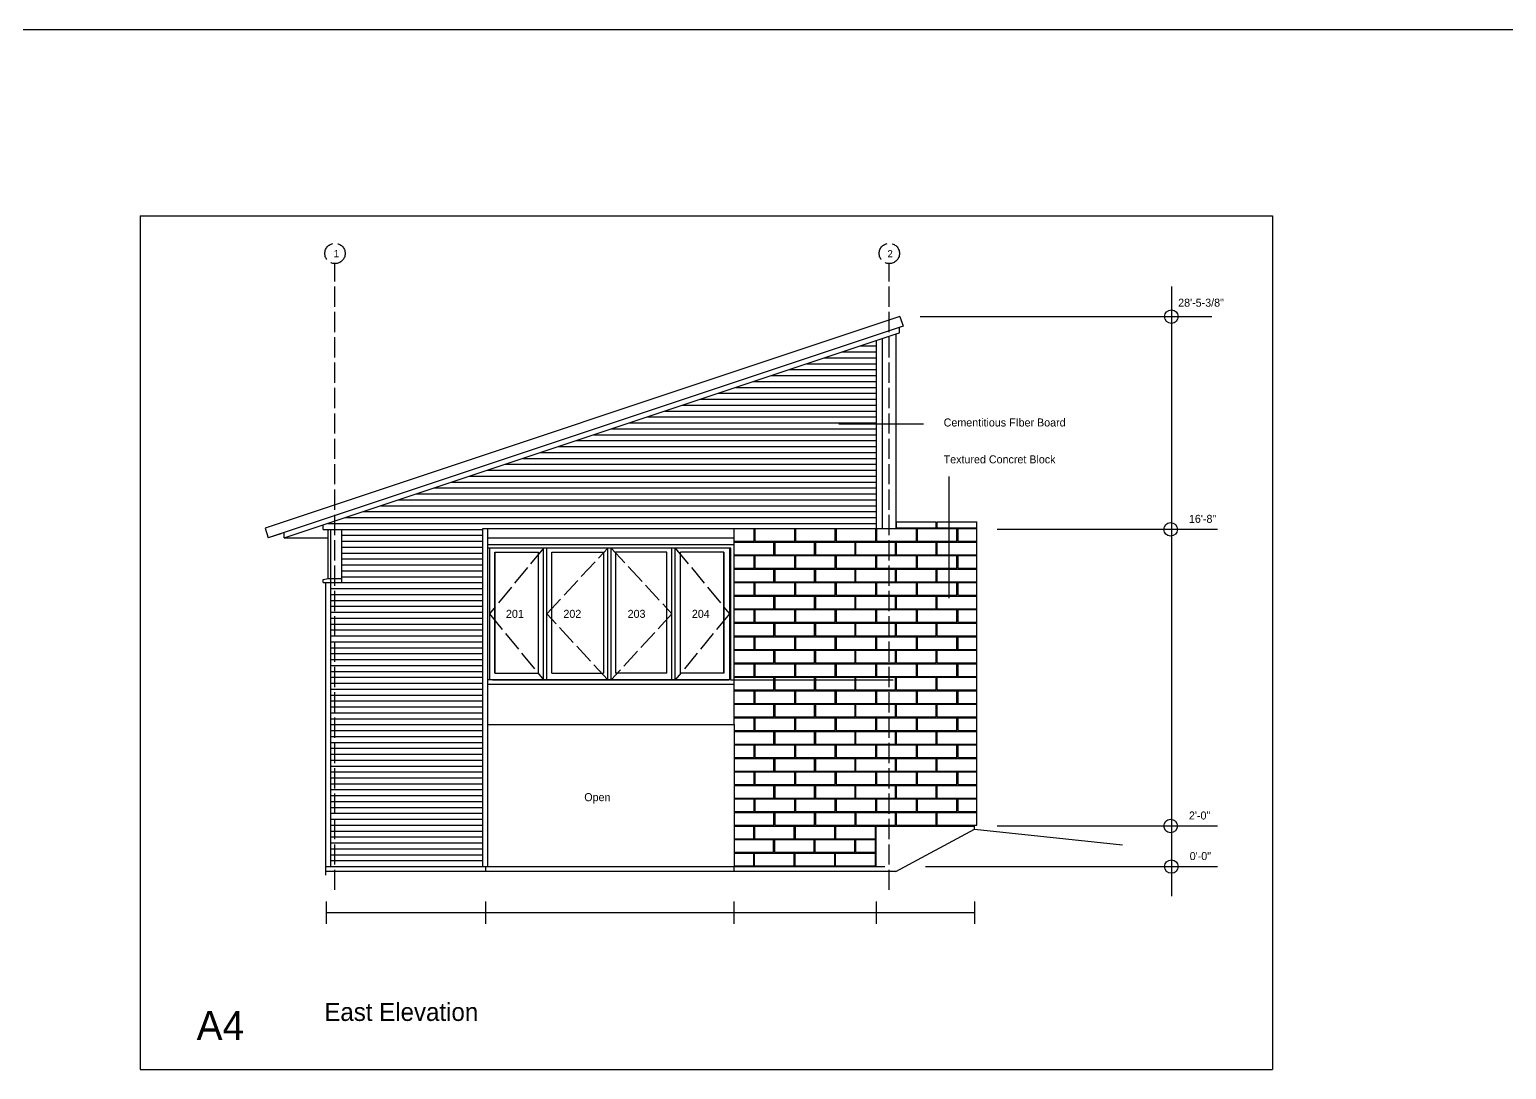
# Model space of a CAD drawing. Header units: inches. Extents: x -285 to 6358, y -2516 to 3346.
# Drawn here: x 2073 to 2947, y -1284 to -668 of the extents above; entities that cross this region are included whole.
import ezdxf

# ---------------------------------------------------------------- set-up
doc = ezdxf.new("R2010")
doc.units = ezdxf.units.IN
doc.header["$MEASUREMENT"] = 0
doc.linetypes.add('ACAD_ISO02W100', pattern=[15, 12, -3])
for name, color, linetype in [('blocks', 251, 'Continuous'), ('const', 7, 'Continuous'), ('e1', 7, 'Continuous'), ('e2', 251, 'Continuous'), ('glassSwing', 172, 'ACAD_ISO02W100'), ('grid', 252, 'ACAD_ISO02W100'), ('walls', 7, 'Continuous')]:
    doc.layers.add(name, color=color, linetype=linetype)

msp = doc.modelspace()

# ---------------------------------------------------------------- linework, layer by layer
for p, q in [((2138.78, -778.51), (2808.91, -778.51)), ((2138.78, -778.51), (2138.78, -1283.52)), ((2808.91, -778.51), (2808.91, -1283.52)), ((2138.78, -1283.52), (2808.91, -1283.52))]:
    msp.add_line(p, q)
at = {"layer": 'blocks'}
for p, q in [((2586.34, -962.98), (2586.34, -959.48)), ((2609.84, -962.98), (2609.84, -959.48)), ((2610.34, -962.98), (2610.34, -959.48)), ((2502.09, -970.98), (2502.09, -963.48)), ((2502.59, -963.48), (2502.59, -970.98)), ((2526.09, -970.98), (2526.09, -963.48)), ((2526.59, -963.48), (2526.59, -970.98)), ((2550.09, -970.98), (2550.09, -963.48)), ((2550.59, -963.48), (2550.59, -970.98)), ((2574.09, -970.98), (2574.09, -963.48)), ((2574.59, -963.48), (2574.59, -970.98)), ((2586.09, -963.48), (2598.09, -963.48)), ((2586.34, -962.98), (2609.84, -962.98)), ((2598.09, -970.98), (2598.09, -963.48)), ((2598.59, -963.48), (2598.59, -970.98)), ((2598.59, -963.48), (2622.09, -963.48)), ((2610.34, -962.98), (2633.84, -962.98)), ((2622.09, -970.98), (2622.09, -963.48)), ((2622.59, -963.48), (2622.59, -970.98)), ((2622.59, -963.48), (2633.84, -963.48)), ((2490.34, -970.98), (2502.09, -970.98)), ((2490.34, -971.48), (2513.84, -971.48)), ((2502.59, -970.98), (2526.09, -970.98)), ((2513.84, -978.98), (2513.84, -971.48)), ((2514.34, -971.48), (2514.34, -978.98)), ((2514.34, -971.48), (2537.84, -971.48)), ((2526.59, -970.98), (2550.09, -970.98)), ((2537.84, -978.98), (2537.84, -971.48)), ((2538.34, -971.48), (2561.84, -971.48)), ((2538.34, -971.48), (2538.34, -978.98)), ((2550.59, -970.98), (2574.09, -970.98)), ((2561.84, -978.98), (2561.84, -971.48)), ((2562.34, -978.98), (2562.34, -971.48)), ((2562.34, -971.48), (2585.84, -971.48)), ((2574.59, -970.98), (2598.09, -970.98)), ((2585.84, -978.98), (2585.84, -971.48)), ((2586.34, -978.98), (2586.34, -971.48)), ((2586.34, -971.48), (2609.84, -971.48)), ((2598.59, -970.98), (2622.09, -970.98)), ((2609.84, -978.98), (2609.84, -971.48)), ((2610.34, -971.48), (2633.84, -971.48)), ((2610.34, -978.98), (2610.34, -971.48)), ((2622.59, -970.98), (2633.84, -970.98)), ((2490.34, -978.98), (2513.84, -978.98)), ((2490.34, -979.48), (2502.09, -979.48)), ((2490.34, -986.98), (2502.09, -986.98)), ((2490.34, -987.48), (2513.84, -987.48)), ((2502.09, -986.98), (2502.09, -979.48)), ((2502.59, -979.48), (2526.09, -979.48)), ((2502.59, -979.48), (2502.59, -986.98)), ((2502.59, -986.98), (2526.09, -986.98)), ((2513.84, -994.98), (2513.84, -987.48)), ((2514.34, -978.98), (2537.84, -978.98)), ((2514.34, -987.48), (2514.34, -994.98)), ((2514.34, -987.48), (2537.84, -987.48)), ((2526.09, -986.98), (2526.09, -979.48)), ((2526.59, -979.48), (2526.59, -986.98)), ((2526.59, -979.48), (2550.09, -979.48)), ((2526.59, -986.98), (2550.09, -986.98)), ((2537.84, -994.98), (2537.84, -987.48)), ((2538.34, -978.98), (2561.84, -978.98)), ((2538.34, -987.48), (2561.84, -987.48)), ((2538.34, -987.48), (2538.34, -994.98)), ((2550.09, -986.98), (2550.09, -979.48)), ((2550.59, -979.48), (2574.09, -979.48)), ((2550.59, -979.48), (2550.59, -986.98)), ((2550.59, -986.98), (2574.09, -986.98)), ((2561.84, -994.98), (2561.84, -987.48)), ((2562.34, -978.98), (2585.84, -978.98)), ((2562.34, -994.98), (2562.34, -987.48)), ((2562.34, -987.48), (2585.84, -987.48)), ((2574.09, -986.98), (2574.09, -979.48)), ((2574.59, -979.48), (2574.59, -986.98)), ((2574.59, -979.48), (2598.09, -979.48)), ((2574.59, -986.98), (2598.09, -986.98)), ((2585.84, -994.98), (2585.84, -987.48)), ((2586.34, -978.98), (2609.84, -978.98)), ((2586.34, -994.98), (2586.34, -987.48)), ((2586.34, -987.48), (2609.84, -987.48)), ((2598.09, -986.98), (2598.09, -979.48)), ((2598.59, -979.48), (2622.09, -979.48)), ((2598.59, -979.48), (2598.59, -986.98)), ((2598.59, -986.98), (2622.09, -986.98)), ((2609.84, -994.98), (2609.84, -987.48)), ((2610.34, -978.98), (2633.84, -978.98)), ((2610.34, -987.48), (2633.84, -987.48)), ((2610.34, -994.98), (2610.34, -987.48)), ((2622.09, -986.98), (2622.09, -979.48)), ((2622.59, -979.48), (2622.59, -986.98)), ((2622.59, -979.48), (2633.84, -979.48)), ((2622.59, -986.98), (2633.84, -986.98)), ((2490.34, -994.98), (2513.84, -994.98)), ((2490.34, -995.48), (2502.09, -995.48)), ((2502.09, -1002.98), (2502.09, -995.48)), ((2502.59, -995.48), (2526.09, -995.48)), ((2502.59, -995.48), (2502.59, -1002.98)), ((2514.34, -994.98), (2537.84, -994.98)), ((2526.09, -1002.98), (2526.09, -995.48)), ((2526.59, -995.48), (2526.59, -1002.98)), ((2526.59, -995.48), (2550.09, -995.48)), ((2538.34, -994.98), (2561.84, -994.98)), ((2550.09, -1002.98), (2550.09, -995.48)), ((2550.59, -995.48), (2574.09, -995.48)), ((2550.59, -995.48), (2550.59, -1002.98)), ((2562.34, -994.98), (2585.84, -994.98)), ((2574.09, -1002.98), (2574.09, -995.48)), ((2574.59, -995.48), (2574.59, -1002.98)), ((2574.59, -995.48), (2598.09, -995.48)), ((2586.34, -994.98), (2609.84, -994.98)), ((2598.09, -1002.98), (2598.09, -995.48)), ((2598.59, -995.48), (2622.09, -995.48)), ((2598.59, -995.48), (2598.59, -1002.98)), ((2610.34, -994.98), (2633.84, -994.98)), ((2622.09, -1002.98), (2622.09, -995.48)), ((2622.59, -995.48), (2622.59, -1002.98)), ((2622.59, -995.48), (2633.84, -995.48)), ((2490.34, -1002.98), (2502.09, -1002.98)), ((2490.34, -1003.48), (2513.84, -1003.48)), ((2502.59, -1002.98), (2526.09, -1002.98)), ((2513.84, -1010.98), (2513.84, -1003.48)), ((2514.34, -1003.48), (2537.84, -1003.48)), ((2514.34, -1003.48), (2514.34, -1010.98)), ((2526.59, -1002.98), (2550.09, -1002.98)), ((2537.84, -1010.98), (2537.84, -1003.48)), ((2538.34, -1003.48), (2561.84, -1003.48)), ((2538.34, -1003.48), (2538.34, -1010.98)), ((2550.59, -1002.98), (2574.09, -1002.98)), ((2561.84, -1010.98), (2561.84, -1003.48)), ((2562.34, -1003.48), (2585.84, -1003.48)), ((2562.34, -1010.98), (2562.34, -1003.48)), ((2574.59, -1002.98), (2598.09, -1002.98)), ((2585.84, -1010.98), (2585.84, -1003.48)), ((2586.34, -1010.98), (2586.34, -1003.48)), ((2586.34, -1003.48), (2609.84, -1003.48)), ((2598.59, -1002.98), (2622.09, -1002.98)), ((2609.84, -1010.98), (2609.84, -1003.48)), ((2610.34, -1003.48), (2633.84, -1003.48)), ((2610.34, -1010.98), (2610.34, -1003.48)), ((2622.59, -1002.98), (2633.84, -1002.98)), ((2490.34, -1010.98), (2513.84, -1010.98)), ((2490.34, -1011.48), (2502.09, -1011.48)), ((2502.09, -1018.98), (2502.09, -1011.48)), ((2502.59, -1011.48), (2526.09, -1011.48)), ((2502.59, -1011.48), (2502.59, -1018.98)), ((2514.34, -1010.98), (2537.84, -1010.98)), ((2526.09, -1018.98), (2526.09, -1011.48)), ((2526.59, -1011.48), (2526.59, -1018.98)), ((2526.59, -1011.48), (2550.09, -1011.48)), ((2538.34, -1010.98), (2561.84, -1010.98)), ((2550.09, -1018.98), (2550.09, -1011.48)), ((2550.59, -1011.48), (2574.09, -1011.48)), ((2550.59, -1011.48), (2550.59, -1018.98)), ((2562.34, -1010.98), (2585.84, -1010.98)), ((2574.09, -1018.98), (2574.09, -1011.48)), ((2574.59, -1011.48), (2574.59, -1018.98)), ((2574.59, -1011.48), (2598.09, -1011.48)), ((2586.34, -1010.98), (2609.84, -1010.98)), ((2598.09, -1018.98), (2598.09, -1011.48)), ((2598.59, -1011.48), (2622.09, -1011.48)), ((2598.59, -1011.48), (2598.59, -1018.98)), ((2610.34, -1010.98), (2633.84, -1010.98)), ((2622.09, -1018.98), (2622.09, -1011.48)), ((2622.59, -1011.48), (2622.59, -1018.98)), ((2622.59, -1011.48), (2633.84, -1011.48)), ((2490.34, -1018.98), (2502.09, -1018.98)), ((2490.34, -1019.48), (2513.84, -1019.48)), ((2502.59, -1018.98), (2526.09, -1018.98)), ((2513.84, -1026.98), (2513.84, -1019.48)), ((2514.34, -1019.48), (2514.34, -1026.98)), ((2514.34, -1019.48), (2537.84, -1019.48)), ((2526.59, -1018.98), (2550.09, -1018.98)), ((2537.84, -1026.98), (2537.84, -1019.48)), ((2538.34, -1019.48), (2561.84, -1019.48)), ((2538.34, -1019.48), (2538.34, -1026.98)), ((2550.59, -1018.98), (2574.09, -1018.98)), ((2561.84, -1026.98), (2561.84, -1019.48)), ((2562.34, -1026.98), (2562.34, -1019.48)), ((2562.34, -1019.48), (2585.84, -1019.48)), ((2574.59, -1018.98), (2598.09, -1018.98)), ((2585.84, -1026.98), (2585.84, -1019.48)), ((2586.34, -1026.98), (2586.34, -1019.48)), ((2586.34, -1019.48), (2609.84, -1019.48)), ((2598.59, -1018.98), (2622.09, -1018.98)), ((2609.84, -1026.98), (2609.84, -1019.48)), ((2610.34, -1019.48), (2633.84, -1019.48)), ((2610.34, -1026.98), (2610.34, -1019.48)), ((2622.59, -1018.98), (2633.84, -1018.98)), ((2490.34, -1026.98), (2513.84, -1026.98)), ((2490.34, -1027.48), (2502.09, -1027.48)), ((2502.09, -1034.98), (2502.09, -1027.48)), ((2502.59, -1027.48), (2526.09, -1027.48)), ((2502.59, -1027.48), (2502.59, -1034.98)), ((2514.34, -1026.98), (2537.84, -1026.98)), ((2526.09, -1034.98), (2526.09, -1027.48)), ((2526.59, -1027.48), (2526.59, -1034.98)), ((2526.59, -1027.48), (2550.09, -1027.48)), ((2538.34, -1026.98), (2561.84, -1026.98)), ((2550.09, -1034.98), (2550.09, -1027.48)), ((2550.59, -1027.48), (2574.09, -1027.48)), ((2550.59, -1027.48), (2550.59, -1034.98)), ((2562.34, -1026.98), (2585.84, -1026.98)), ((2574.09, -1034.98), (2574.09, -1027.48)), ((2574.59, -1027.48), (2574.59, -1034.98)), ((2574.59, -1027.48), (2598.09, -1027.48)), ((2586.34, -1026.98), (2609.84, -1026.98)), ((2598.09, -1034.98), (2598.09, -1027.48)), ((2598.59, -1027.48), (2622.09, -1027.48)), ((2598.59, -1027.48), (2598.59, -1034.98)), ((2610.34, -1026.98), (2633.84, -1026.98)), ((2622.09, -1034.98), (2622.09, -1027.48)), ((2622.59, -1027.48), (2622.59, -1034.98)), ((2622.59, -1027.48), (2633.84, -1027.48)), ((2490.34, -1034.98), (2502.09, -1034.98)), ((2490.34, -1035.48), (2513.84, -1035.48)), ((2502.59, -1034.98), (2526.09, -1034.98)), ((2513.84, -1042.98), (2513.84, -1035.48)), ((2514.34, -1035.48), (2514.34, -1042.98)), ((2514.34, -1035.48), (2537.84, -1035.48)), ((2526.59, -1034.98), (2550.09, -1034.98)), ((2537.84, -1042.98), (2537.84, -1035.48)), ((2538.34, -1035.48), (2538.34, -1042.98)), ((2538.34, -1035.48), (2561.84, -1035.48)), ((2550.59, -1034.98), (2574.09, -1034.98)), ((2561.84, -1042.98), (2561.84, -1035.48)), ((2562.34, -1042.98), (2562.34, -1035.48)), ((2562.34, -1035.48), (2585.84, -1035.48)), ((2574.59, -1034.98), (2598.09, -1034.98)), ((2585.84, -1042.98), (2585.84, -1035.48)), ((2586.34, -1042.98), (2586.34, -1035.48)), ((2586.34, -1035.48), (2609.84, -1035.48)), ((2598.59, -1034.98), (2622.09, -1034.98)), ((2609.84, -1042.98), (2609.84, -1035.48)), ((2610.34, -1042.98), (2610.34, -1035.48)), ((2610.34, -1035.48), (2633.84, -1035.48)), ((2622.59, -1034.98), (2633.84, -1034.98)), ((2490.34, -1042.98), (2513.84, -1042.98)), ((2490.34, -1043.48), (2502.09, -1043.48)), ((2502.09, -1050.98), (2502.09, -1043.48)), ((2502.59, -1043.48), (2526.09, -1043.48)), ((2502.59, -1043.48), (2502.59, -1050.98)), ((2514.34, -1042.98), (2537.84, -1042.98)), ((2526.09, -1050.98), (2526.09, -1043.48)), ((2526.59, -1043.48), (2526.59, -1050.98)), ((2526.59, -1043.48), (2550.09, -1043.48)), ((2538.34, -1042.98), (2561.84, -1042.98)), ((2550.09, -1050.98), (2550.09, -1043.48)), ((2550.59, -1043.48), (2574.09, -1043.48)), ((2550.59, -1043.48), (2550.59, -1050.98)), ((2562.34, -1042.98), (2585.84, -1042.98)), ((2574.09, -1050.98), (2574.09, -1043.48)), ((2574.59, -1043.48), (2574.59, -1050.98)), ((2574.59, -1043.48), (2598.09, -1043.48)), ((2586.34, -1042.98), (2609.84, -1042.98)), ((2598.09, -1050.98), (2598.09, -1043.48)), ((2598.59, -1043.48), (2622.09, -1043.48)), ((2598.59, -1043.48), (2598.59, -1050.98)), ((2610.34, -1042.98), (2633.84, -1042.98)), ((2622.09, -1050.98), (2622.09, -1043.48)), ((2622.59, -1043.48), (2622.59, -1050.98)), ((2622.59, -1043.48), (2633.84, -1043.48)), ((2490.34, -1050.98), (2502.09, -1050.98)), ((2490.34, -1051.48), (2513.84, -1051.48)), ((2502.59, -1050.98), (2526.09, -1050.98)), ((2513.84, -1058.98), (2513.84, -1051.48)), ((2514.34, -1051.48), (2514.34, -1058.98)), ((2514.34, -1051.48), (2537.84, -1051.48)), ((2526.59, -1050.98), (2550.09, -1050.98)), ((2537.84, -1058.98), (2537.84, -1051.48)), ((2538.34, -1051.48), (2561.84, -1051.48)), ((2538.34, -1051.48), (2538.34, -1058.98)), ((2550.59, -1050.98), (2574.09, -1050.98)), ((2561.84, -1058.98), (2561.84, -1051.48)), ((2562.34, -1058.98), (2562.34, -1051.48)), ((2562.34, -1051.48), (2585.84, -1051.48)), ((2574.59, -1050.98), (2598.09, -1050.98)), ((2585.84, -1058.98), (2585.84, -1051.48)), ((2586.34, -1058.98), (2586.34, -1051.48)), ((2586.34, -1051.48), (2609.84, -1051.48)), ((2598.59, -1050.98), (2622.09, -1050.98)), ((2609.84, -1058.98), (2609.84, -1051.48)), ((2610.34, -1051.48), (2633.84, -1051.48)), ((2610.34, -1058.98), (2610.34, -1051.48)), ((2622.59, -1050.98), (2633.84, -1050.98)), ((2490.34, -1058.98), (2513.84, -1058.98)), ((2490.34, -1059.48), (2502.09, -1059.48)), ((2502.09, -1066.98), (2502.09, -1059.48)), ((2502.59, -1059.48), (2526.09, -1059.48)), ((2502.59, -1059.48), (2502.59, -1066.98)), ((2514.34, -1058.98), (2537.84, -1058.98)), ((2526.09, -1066.98), (2526.09, -1059.48)), ((2526.59, -1059.48), (2526.59, -1066.98)), ((2526.59, -1059.48), (2550.09, -1059.48)), ((2538.34, -1058.98), (2561.84, -1058.98)), ((2550.09, -1066.98), (2550.09, -1059.48)), ((2550.59, -1059.48), (2574.09, -1059.48)), ((2550.59, -1059.48), (2550.59, -1066.98)), ((2562.34, -1058.98), (2585.84, -1058.98)), ((2574.09, -1066.98), (2574.09, -1059.48)), ((2574.59, -1059.48), (2574.59, -1066.98)), ((2574.59, -1059.48), (2598.09, -1059.48)), ((2586.34, -1058.98), (2609.84, -1058.98)), ((2598.09, -1066.98), (2598.09, -1059.48)), ((2598.59, -1059.48), (2622.09, -1059.48)), ((2598.59, -1059.48), (2598.59, -1066.98)), ((2610.34, -1058.98), (2633.84, -1058.98)), ((2622.09, -1066.98), (2622.09, -1059.48)), ((2622.59, -1059.48), (2622.59, -1066.98)), ((2622.59, -1059.48), (2633.84, -1059.48)), ((2490.34, -1066.98), (2502.09, -1066.98)), ((2490.34, -1067.48), (2513.84, -1067.48)), ((2502.59, -1066.98), (2526.09, -1066.98)), ((2513.84, -1074.98), (2513.84, -1067.48)), ((2514.34, -1067.48), (2537.84, -1067.48)), ((2514.34, -1067.48), (2514.34, -1074.98)), ((2526.59, -1066.98), (2550.09, -1066.98)), ((2537.84, -1074.98), (2537.84, -1067.48)), ((2538.34, -1067.48), (2561.84, -1067.48)), ((2538.34, -1067.48), (2538.34, -1074.98)), ((2550.59, -1066.98), (2574.09, -1066.98)), ((2561.84, -1074.98), (2561.84, -1067.48)), ((2562.34, -1067.48), (2585.84, -1067.48)), ((2562.34, -1074.98), (2562.34, -1067.48)), ((2574.59, -1066.98), (2598.09, -1066.98)), ((2585.84, -1074.98), (2585.84, -1067.48)), ((2586.34, -1074.98), (2586.34, -1067.48)), ((2586.34, -1067.48), (2609.84, -1067.48)), ((2598.59, -1066.98), (2622.09, -1066.98)), ((2609.84, -1074.98), (2609.84, -1067.48)), ((2610.34, -1067.48), (2633.84, -1067.48)), ((2610.34, -1074.98), (2610.34, -1067.48)), ((2622.59, -1066.98), (2633.84, -1066.98)), ((2490.34, -1074.98), (2513.84, -1074.98)), ((2490.34, -1075.48), (2502.09, -1075.48)), ((2490.34, -1082.98), (2502.09, -1082.98)), ((2490.34, -1083.48), (2513.84, -1083.48)), ((2502.09, -1082.98), (2502.09, -1075.48)), ((2502.59, -1075.48), (2526.09, -1075.48)), ((2502.59, -1075.48), (2502.59, -1082.98)), ((2502.59, -1082.98), (2526.09, -1082.98)), ((2513.84, -1090.98), (2513.84, -1083.48)), ((2514.34, -1074.98), (2537.84, -1074.98)), ((2514.34, -1083.48), (2514.34, -1090.98)), ((2514.34, -1083.48), (2537.84, -1083.48)), ((2526.09, -1082.98), (2526.09, -1075.48)), ((2526.59, -1075.48), (2526.59, -1082.98)), ((2526.59, -1075.48), (2550.09, -1075.48)), ((2526.59, -1082.98), (2550.09, -1082.98)), ((2537.84, -1090.98), (2537.84, -1083.48)), ((2538.34, -1074.98), (2561.84, -1074.98)), ((2538.34, -1083.48), (2561.84, -1083.48)), ((2538.34, -1083.48), (2538.34, -1090.98)), ((2550.09, -1082.98), (2550.09, -1075.48)), ((2550.59, -1075.48), (2574.09, -1075.48)), ((2550.59, -1075.48), (2550.59, -1082.98)), ((2550.59, -1082.98), (2574.09, -1082.98)), ((2561.84, -1090.98), (2561.84, -1083.48)), ((2562.34, -1074.98), (2585.84, -1074.98)), ((2562.34, -1090.98), (2562.34, -1083.48)), ((2562.34, -1083.48), (2585.84, -1083.48)), ((2574.09, -1082.98), (2574.09, -1075.48)), ((2574.59, -1075.48), (2574.59, -1082.98)), ((2574.59, -1075.48), (2598.09, -1075.48)), ((2574.59, -1082.98), (2598.09, -1082.98)), ((2585.84, -1090.98), (2585.84, -1083.48)), ((2586.34, -1074.98), (2609.84, -1074.98)), ((2586.34, -1090.98), (2586.34, -1083.48)), ((2586.34, -1083.48), (2609.84, -1083.48)), ((2598.09, -1082.98), (2598.09, -1075.48)), ((2598.59, -1075.48), (2622.09, -1075.48)), ((2598.59, -1075.48), (2598.59, -1082.98)), ((2598.59, -1082.98), (2622.09, -1082.98)), ((2609.84, -1090.98), (2609.84, -1083.48)), ((2610.34, -1074.98), (2633.84, -1074.98)), ((2610.34, -1083.48), (2633.84, -1083.48)), ((2610.34, -1090.98), (2610.34, -1083.48)), ((2622.09, -1082.98), (2622.09, -1075.48)), ((2622.59, -1075.48), (2622.59, -1082.98)), ((2622.59, -1075.48), (2633.84, -1075.48)), ((2622.59, -1082.98), (2633.84, -1082.98)), ((2490.34, -1090.98), (2513.84, -1090.98)), ((2490.34, -1091.48), (2502.09, -1091.48)), ((2502.09, -1098.98), (2502.09, -1091.48)), ((2502.59, -1091.48), (2526.09, -1091.48)), ((2502.59, -1091.48), (2502.59, -1098.98)), ((2514.34, -1090.98), (2537.84, -1090.98)), ((2526.09, -1098.98), (2526.09, -1091.48)), ((2526.59, -1091.48), (2526.59, -1098.98)), ((2526.59, -1091.48), (2550.09, -1091.48)), ((2538.34, -1090.98), (2561.84, -1090.98)), ((2550.09, -1098.98), (2550.09, -1091.48)), ((2550.59, -1091.48), (2574.09, -1091.48)), ((2550.59, -1091.48), (2550.59, -1098.98)), ((2562.34, -1090.98), (2585.84, -1090.98)), ((2574.09, -1098.98), (2574.09, -1091.48)), ((2574.59, -1091.48), (2574.59, -1098.98)), ((2574.59, -1091.48), (2598.09, -1091.48)), ((2586.34, -1090.98), (2609.84, -1090.98)), ((2598.09, -1098.98), (2598.09, -1091.48)), ((2598.59, -1091.48), (2622.09, -1091.48)), ((2598.59, -1091.48), (2598.59, -1098.98)), ((2610.34, -1090.98), (2633.84, -1090.98)), ((2622.09, -1098.98), (2622.09, -1091.48)), ((2622.59, -1091.48), (2622.59, -1098.98)), ((2622.59, -1091.48), (2633.84, -1091.48)), ((2490.34, -1098.98), (2502.09, -1098.98)), ((2490.34, -1099.48), (2513.84, -1099.48)), ((2502.59, -1098.98), (2526.09, -1098.98)), ((2513.84, -1106.98), (2513.84, -1099.48)), ((2514.34, -1099.48), (2514.34, -1106.98)), ((2514.34, -1099.48), (2537.84, -1099.48)), ((2526.59, -1098.98), (2550.09, -1098.98)), ((2537.84, -1106.98), (2537.84, -1099.48)), ((2538.34, -1099.48), (2561.84, -1099.48)), ((2538.34, -1099.48), (2538.34, -1106.98)), ((2550.59, -1098.98), (2574.09, -1098.98)), ((2561.84, -1106.98), (2561.84, -1099.48)), ((2562.34, -1106.98), (2562.34, -1099.48)), ((2562.34, -1099.48), (2585.84, -1099.48)), ((2574.59, -1098.98), (2598.09, -1098.98)), ((2585.84, -1106.98), (2585.84, -1099.48)), ((2586.34, -1106.98), (2586.34, -1099.48)), ((2586.34, -1099.48), (2609.84, -1099.48)), ((2598.59, -1098.98), (2622.09, -1098.98)), ((2609.84, -1106.98), (2609.84, -1099.48)), ((2610.34, -1099.48), (2633.84, -1099.48)), ((2610.34, -1106.98), (2610.34, -1099.48)), ((2622.59, -1098.98), (2633.84, -1098.98)), ((2490.34, -1106.98), (2513.84, -1106.98)), ((2490.34, -1107.48), (2502.09, -1107.48)), ((2502.09, -1114.98), (2502.09, -1107.48)), ((2502.59, -1107.48), (2526.09, -1107.48)), ((2502.59, -1107.48), (2502.59, -1114.98)), ((2514.34, -1106.98), (2537.84, -1106.98)), ((2526.09, -1114.98), (2526.09, -1107.48)), ((2526.59, -1107.48), (2526.59, -1114.98)), ((2526.59, -1107.48), (2550.09, -1107.48)), ((2538.34, -1106.98), (2561.84, -1106.98)), ((2550.09, -1114.98), (2550.09, -1107.48)), ((2550.59, -1107.48), (2574.09, -1107.48)), ((2550.59, -1107.48), (2550.59, -1114.98)), ((2562.34, -1106.98), (2585.84, -1106.98)), ((2574.09, -1114.98), (2574.09, -1107.48)), ((2574.59, -1107.48), (2574.59, -1114.98)), ((2574.59, -1107.48), (2598.09, -1107.48)), ((2586.34, -1106.98), (2609.84, -1106.98)), ((2598.09, -1114.98), (2598.09, -1107.48)), ((2598.59, -1107.48), (2622.09, -1107.48)), ((2598.59, -1107.48), (2598.59, -1114.98)), ((2610.34, -1106.98), (2633.84, -1106.98)), ((2622.09, -1114.98), (2622.09, -1107.48)), ((2622.59, -1107.48), (2622.59, -1114.98)), ((2622.59, -1107.48), (2633.84, -1107.48)), ((2490.34, -1114.98), (2502.09, -1114.98)), ((2490.34, -1115.48), (2513.84, -1115.48)), ((2502.59, -1114.98), (2526.09, -1114.98)), ((2513.84, -1122.98), (2513.84, -1115.48)), ((2514.34, -1115.48), (2514.34, -1122.98)), ((2514.34, -1115.48), (2537.84, -1115.48)), ((2526.59, -1114.98), (2550.09, -1114.98)), ((2537.84, -1122.98), (2537.84, -1115.48)), ((2538.34, -1115.48), (2561.84, -1115.48)), ((2538.34, -1115.48), (2538.34, -1122.98)), ((2550.59, -1114.98), (2574.09, -1114.98)), ((2561.84, -1122.98), (2561.84, -1115.48)), ((2562.34, -1122.98), (2562.34, -1115.48)), ((2562.34, -1115.48), (2585.84, -1115.48)), ((2574.59, -1114.98), (2598.09, -1114.98)), ((2585.84, -1122.98), (2585.84, -1115.48)), ((2586.34, -1122.98), (2586.34, -1115.48)), ((2586.34, -1115.48), (2609.84, -1115.48)), ((2598.59, -1114.98), (2622.09, -1114.98)), ((2609.84, -1122.98), (2609.84, -1115.48)), ((2610.34, -1122.98), (2610.34, -1115.48)), ((2610.34, -1115.48), (2633.84, -1115.48)), ((2622.59, -1114.98), (2633.84, -1114.98)), ((2490.34, -1122.98), (2513.84, -1122.98)), ((2490.34, -1123.48), (2502.09, -1123.48)), ((2502.09, -1130.98), (2502.09, -1123.48)), ((2502.59, -1123.48), (2526.09, -1123.48)), ((2502.59, -1123.48), (2502.59, -1130.98)), ((2514.34, -1122.98), (2537.84, -1122.98)), ((2526.09, -1130.98), (2526.09, -1123.48)), ((2526.59, -1123.48), (2526.59, -1130.98)), ((2526.59, -1123.48), (2550.09, -1123.48)), ((2538.34, -1122.98), (2561.84, -1122.98)), ((2550.09, -1130.98), (2550.09, -1123.48)), ((2550.59, -1123.48), (2574.09, -1123.48)), ((2550.59, -1123.48), (2550.59, -1130.98)), ((2562.34, -1122.98), (2585.84, -1122.98)), ((2574.09, -1130.98), (2574.09, -1123.48)), ((2574.59, -1123.48), (2574.59, -1130.98)), ((2574.59, -1123.48), (2598.09, -1123.48)), ((2586.34, -1122.98), (2609.84, -1122.98)), ((2598.09, -1130.98), (2598.09, -1123.48)), ((2598.59, -1123.48), (2622.09, -1123.48)), ((2598.59, -1123.48), (2598.59, -1130.98)), ((2610.34, -1122.98), (2633.84, -1122.98)), ((2622.09, -1130.98), (2622.09, -1123.48)), ((2622.59, -1123.48), (2622.59, -1130.98)), ((2622.59, -1123.48), (2633.84, -1123.48)), ((2490.34, -1130.98), (2502.09, -1130.98)), ((2490.34, -1131.48), (2513.84, -1131.48)), ((2502.59, -1130.98), (2526.09, -1130.98)), ((2513.84, -1138.98), (2513.84, -1131.48)), ((2514.34, -1131.48), (2537.84, -1131.48)), ((2514.34, -1131.48), (2514.34, -1138.98)), ((2526.59, -1130.98), (2550.09, -1130.98)), ((2537.84, -1138.98), (2537.84, -1131.48)), ((2538.34, -1131.48), (2561.84, -1131.48)), ((2538.34, -1131.48), (2538.34, -1138.98)), ((2550.59, -1130.98), (2574.09, -1130.98)), ((2561.84, -1138.98), (2561.84, -1131.48)), ((2562.34, -1131.48), (2585.84, -1131.48)), ((2562.34, -1131.48), (2562.34, -1138.98)), ((2574.59, -1130.98), (2598.09, -1130.98)), ((2585.84, -1138.98), (2585.84, -1131.48)), ((2586.34, -1138.98), (2586.34, -1131.48)), ((2586.34, -1131.48), (2609.84, -1131.48)), ((2598.59, -1130.98), (2622.09, -1130.98)), ((2609.84, -1138.98), (2609.84, -1131.48)), ((2610.34, -1131.48), (2633.84, -1131.48)), ((2610.34, -1138.98), (2610.34, -1131.48)), ((2622.59, -1130.98), (2633.84, -1130.98)), ((2490.34, -1138.98), (2513.84, -1138.98)), ((2490.34, -1139.48), (2501.84, -1139.48)), ((2501.84, -1146.98), (2501.84, -1139.48)), ((2502.34, -1139.48), (2525.84, -1139.48)), ((2502.34, -1139.48), (2502.34, -1146.98)), ((2514.34, -1138.98), (2537.84, -1138.98)), ((2525.84, -1146.98), (2525.84, -1139.48)), ((2526.34, -1139.48), (2526.34, -1146.98)), ((2526.34, -1139.48), (2549.84, -1139.48)), ((2538.34, -1138.98), (2561.84, -1138.98)), ((2549.84, -1146.98), (2549.84, -1139.48)), ((2550.34, -1139.48), (2573.84, -1139.48)), ((2550.34, -1139.48), (2550.34, -1146.98)), ((2562.34, -1138.98), (2585.84, -1138.98)), ((2573.84, -1146.98), (2573.84, -1139.48)), ((2586.34, -1138.98), (2609.84, -1138.98)), ((2610.34, -1138.98), (2633.84, -1138.98)), ((2490.34, -1146.98), (2501.84, -1146.98)), ((2490.34, -1147.48), (2513.59, -1147.48)), ((2502.34, -1146.98), (2525.84, -1146.98)), ((2513.59, -1154.98), (2513.59, -1147.48)), ((2514.09, -1147.48), (2514.09, -1154.98)), ((2514.09, -1147.48), (2537.59, -1147.48)), ((2526.34, -1146.98), (2549.84, -1146.98)), ((2537.59, -1154.98), (2537.59, -1147.48)), ((2538.09, -1147.48), (2561.59, -1147.48)), ((2538.09, -1147.48), (2538.09, -1154.98)), ((2550.34, -1146.98), (2573.84, -1146.98)), ((2561.59, -1154.98), (2561.59, -1147.48)), ((2562.09, -1147.48), (2562.09, -1154.98)), ((2562.09, -1147.48), (2573.84, -1147.48)), ((2573.84, -1154.98), (2573.84, -1147.48)), ((2490.34, -1154.98), (2513.59, -1154.98)), ((2490.34, -1155.48), (2501.84, -1155.48)), ((2501.84, -1162.98), (2501.84, -1155.48)), ((2502.34, -1155.48), (2525.84, -1155.48)), ((2502.34, -1162.98), (2502.34, -1155.48)), ((2514.09, -1154.98), (2537.59, -1154.98)), ((2525.84, -1162.98), (2525.84, -1155.48)), ((2526.34, -1162.98), (2526.34, -1155.48)), ((2526.34, -1155.48), (2549.84, -1155.48)), ((2538.09, -1154.98), (2561.59, -1154.98)), ((2549.84, -1162.98), (2549.84, -1155.48)), ((2550.34, -1155.48), (2573.84, -1155.48)), ((2550.34, -1162.98), (2550.34, -1155.48)), ((2562.09, -1154.98), (2573.84, -1154.98)), ((2573.84, -1162.98), (2573.84, -1155.48)), ((2490.34, -1162.98), (2501.84, -1162.98)), ((2502.34, -1162.98), (2525.84, -1162.98)), ((2526.34, -1162.98), (2549.84, -1162.98)), ((2550.34, -1162.98), (2573.84, -1162.98))]:
    msp.add_line(p, q, dxfattribs=at)
at = {"layer": 'e1'}
for p, q in [((1267.49, -668.26), (6357.66, -668.26)), ((2224.08, -969.04), (2250.09, -969.04)), ((2258.09, -995.48), (2258.09, -963.98)), ((2490.34, -1079.48), (2490.34, -963.48)), ((2248.59, -995.48), (2251.59, -995.48)), ((2250.09, -993.08), (2258.09, -993.08)), ((2344.71, -1055.48), (2490.34, -1055.48))]:
    msp.add_line(p, q, dxfattribs=at)
at = {"layer": 'e2'}
for p, q in [((2748.99, -820.34), (2748.99, -1180.91)), ((2600.38, -838.11), (2772.9, -838.11)), ((2224.08, -969.04), (2586.09, -848.37)), ((2564.76, -855.48), (2574.59, -855.48)), ((2574.59, -963.48), (2574.59, -852.2)), ((2578.09, -963.48), (2578.09, -851.03)), ((2543.76, -862.48), (2574.59, -862.48)), ((2554.26, -858.98), (2574.59, -858.98)), ((2512.26, -872.98), (2574.59, -872.98)), ((2522.76, -869.48), (2574.59, -869.48)), ((2533.26, -865.98), (2574.59, -865.98)), ((2491.26, -879.98), (2574.59, -879.98)), ((2501.76, -876.48), (2574.59, -876.48)), ((2459.76, -890.48), (2574.59, -890.48)), ((2470.26, -886.98), (2574.59, -886.98)), ((2480.76, -883.48), (2574.59, -883.48)), ((2438.76, -897.48), (2574.59, -897.48)), ((2449.26, -893.98), (2574.59, -893.98)), ((2407.26, -907.98), (2574.59, -907.98)), ((2417.76, -904.48), (2574.59, -904.48)), ((2428.26, -900.98), (2574.59, -900.98)), ((2386.26, -914.98), (2574.59, -914.98)), ((2396.76, -911.48), (2574.59, -911.48)), ((2354.76, -925.48), (2574.59, -925.48)), ((2365.26, -921.98), (2574.59, -921.98)), ((2375.76, -918.48), (2574.59, -918.48)), ((2333.76, -932.48), (2574.59, -932.48)), ((2344.26, -928.98), (2574.59, -928.98)), ((2302.26, -942.98), (2574.59, -942.98)), ((2312.76, -939.48), (2574.59, -939.48)), ((2323.26, -935.98), (2574.59, -935.98)), ((2281.26, -949.98), (2574.59, -949.98)), ((2291.76, -946.48), (2574.59, -946.48)), ((2249.76, -960.48), (2574.59, -960.48)), ((2260.26, -956.98), (2574.59, -956.98)), ((2270.76, -953.48), (2574.59, -953.48)), ((2247.09, -963.98), (2247.09, -961.37)), ((2247.09, -963.98), (2341.59, -963.98)), ((2251.59, -1163.48), (2251.59, -963.98)), ((2258.09, -967.48), (2341.59, -967.48)), ((2341.59, -1163.48), (2341.59, -963.48)), ((2341.59, -963.48), (2344.59, -963.48)), ((2344.59, -969.02), (2490.34, -969.02)), ((2645.83, -963.95), (2776.2, -963.95)), ((2258.09, -970.98), (2341.59, -970.98)), ((2258.09, -974.48), (2341.59, -974.48)), ((2258.09, -977.98), (2341.59, -977.98)), ((2344.59, -972.98), (2490.34, -972.98)), ((2488.34, -975.02), (2344.59, -975.02)), ((2345.47, -975.02), (2345.47, -1052.98)), ((2348.72, -977.52), (2348.72, -1048.98)), ((2348.72, -1048.98), (2348.72, -977.52)), ((2348.72, -977.52), (2374.47, -977.52)), ((2374.47, -1048.98), (2374.47, -977.52)), ((2377.47, -1052.98), (2377.47, -975.02)), ((2379.47, -1052.98), (2379.47, -975.02)), ((2382.47, -1048.98), (2382.47, -977.52)), ((2382.47, -977.52), (2412.97, -977.52)), ((2412.97, -977.52), (2412.97, -1048.98)), ((2415.47, -1052.98), (2415.47, -975.02)), ((2417.47, -1052.98), (2417.47, -975.02)), ((2450.47, -977.52), (2419.97, -977.52)), ((2419.97, -977.52), (2419.97, -1048.98)), ((2450.47, -1048.98), (2450.47, -977.52)), ((2453.47, -1052.98), (2453.47, -975.02)), ((2455.47, -1052.98), (2455.47, -975.02)), ((2458.47, -1048.98), (2458.47, -977.52)), ((2484.21, -977.52), (2458.47, -977.52)), ((2484.21, -1048.98), (2484.21, -977.52)), ((2484.21, -977.52), (2484.21, -1048.98)), ((2487.47, -975.02), (2487.47, -1052.98)), ((2488.34, -1052.98), (2488.34, -975.02)), ((2258.09, -981.48), (2341.59, -981.48)), ((2258.09, -984.98), (2341.59, -984.98)), ((2251.59, -995.48), (2341.59, -995.48)), ((2258.09, -988.48), (2341.59, -988.48)), ((2258.09, -991.98), (2341.59, -991.98)), ((2251.59, -998.98), (2341.59, -998.98)), ((2251.59, -1002.48), (2341.59, -1002.48)), ((2251.59, -1005.98), (2341.59, -1005.98)), ((2251.59, -1009.48), (2341.59, -1009.48)), ((2251.59, -1012.98), (2341.59, -1012.98)), ((2251.59, -1016.48), (2341.59, -1016.48)), ((2251.59, -1019.98), (2341.59, -1019.98)), ((2251.59, -1023.48), (2341.59, -1023.48)), ((2251.59, -1026.98), (2341.59, -1026.98)), ((2251.59, -1030.48), (2341.59, -1030.48)), ((2251.59, -1033.98), (2341.59, -1033.98)), ((2251.59, -1037.48), (2341.59, -1037.48)), ((2251.59, -1040.98), (2341.59, -1040.98)), ((2251.59, -1044.48), (2341.59, -1044.48)), ((2251.59, -1047.98), (2341.59, -1047.98)), ((2251.59, -1051.48), (2341.59, -1051.48)), ((2251.59, -1054.98), (2341.59, -1054.98)), ((2488.34, -1052.98), (2344.59, -1052.98)), ((2347.21, -1052.98), (2487.21, -1052.98)), ((2348.72, -1048.98), (2374.47, -1048.98)), ((2382.47, -1048.98), (2412.97, -1048.98)), ((2450.47, -1048.98), (2419.97, -1048.98)), ((2484.21, -1048.98), (2458.47, -1048.98)), ((2488.34, -1052.98), (2584.34, -1052.98)), ((2251.59, -1058.48), (2341.59, -1058.48)), ((2251.59, -1061.98), (2341.59, -1061.98)), ((2251.59, -1065.48), (2341.59, -1065.48)), ((2251.59, -1068.98), (2341.59, -1068.98)), ((2251.59, -1072.48), (2341.59, -1072.48)), ((2251.59, -1075.98), (2341.59, -1075.98)), ((2251.59, -1079.48), (2341.59, -1079.48)), ((2251.59, -1082.98), (2341.59, -1082.98)), ((2251.59, -1086.48), (2341.59, -1086.48)), ((2251.59, -1089.98), (2341.59, -1089.98)), ((2251.59, -1093.48), (2341.59, -1093.48)), ((2251.59, -1096.98), (2341.59, -1096.98)), ((2251.59, -1100.48), (2341.59, -1100.48)), ((2251.59, -1103.98), (2341.59, -1103.98)), ((2251.59, -1107.48), (2341.59, -1107.48)), ((2251.59, -1110.98), (2341.59, -1110.98)), ((2251.59, -1114.48), (2341.59, -1114.48)), ((2251.59, -1117.98), (2341.59, -1117.98)), ((2251.59, -1121.48), (2341.59, -1121.48)), ((2251.59, -1124.98), (2341.59, -1124.98)), ((2251.59, -1128.48), (2341.59, -1128.48)), ((2251.59, -1131.98), (2341.59, -1131.98)), ((2251.59, -1135.48), (2341.59, -1135.48)), ((2251.59, -1138.98), (2341.59, -1138.98)), ((2251.59, -1142.48), (2341.59, -1142.48)), ((2574.34, -1139.48), (2632.59, -1139.48)), ((2574.34, -1163.48), (2574.34, -1139.48)), ((2603.51, -1139.45), (2621.85, -1139.45)), ((2645.83, -1139.45), (2776.2, -1139.45)), ((2251.59, -1145.98), (2341.59, -1145.98)), ((2251.59, -1149.48), (2341.59, -1149.48)), ((2251.59, -1152.98), (2341.59, -1152.98)), ((2251.59, -1156.48), (2341.59, -1156.48)), ((2251.59, -1159.98), (2341.59, -1159.98)), ((2248.59, -1163.48), (2490.09, -1163.48)), ((2343.21, -1163.48), (2343.21, -1166.48)), ((2490.09, -1163.48), (2574.34, -1163.48)), ((2490.09, -1163.48), (2579.51, -1163.48)), ((2490.09, -1163.48), (2490.09, -1166.48)), ((2603.51, -1163.48), (2776.2, -1163.48)), ((2248.96, -1184.17), (2248.96, -1197.31)), ((2343.21, -1184.17), (2343.21, -1197.31)), ((2490.09, -1184.17), (2490.09, -1197.31)), ((2574.34, -1184.17), (2574.34, -1197.31)), ((2632.59, -1184.17), (2632.59, -1197.31)), ((2248.96, -1190.74), (2632.59, -1190.74))]:
    msp.add_line(p, q, dxfattribs=at)
for centre in [(2748.99, -838.11), (2748.54, -963.98), (2748.54, -1139.48), (2748.99, -1163.48)]:
    msp.add_circle(centre, 4, dxfattribs=at)
at = {"layer": 'glassSwing'}
for p, q in [((2377.47, -975.02), (2345.47, -1014)), ((2379.47, -1014), (2415.47, -975.02)), ((2417.47, -975.02), (2453.47, -1014)), ((2455.47, -975.02), (2487.47, -1014)), ((2345.47, -1014), (2377.47, -1052.98)), ((2415.47, -1052.98), (2379.47, -1014)), ((2453.47, -1014), (2417.47, -1052.98)), ((2487.47, -1014), (2455.47, -1052.98))]:
    msp.add_line(p, q, dxfattribs=at)
at = {"layer": 'grid'}
for p, q in [((2254.09, -1177.33), (2254.09, -806.73)), ((2582.09, -1177.33), (2582.09, -806.73))]:
    msp.add_line(p, q, dxfattribs=at)
for centre in [(2254.09, -800.73), (2582.09, -800.73)]:
    msp.add_circle(centre, 6, dxfattribs=at)
at = {"layer": 'walls'}
for p, q in [((2588.38, -838.11), (2212.69, -963.34)), ((2588.38, -838.11), (2590.28, -843.81)), ((2590.28, -843.81), (2214.59, -969.04)), ((2586.09, -848.37), (2588.09, -847.7)), ((2588.09, -847.7), (2588.09, -844.54)), ((2586.09, -963.48), (2586.09, -848.37)), ((2602.25, -901.74), (2552.25, -901.74)), ((2617.35, -932.77), (2617.35, -1004.77)), ((2586.34, -959.48), (2609.84, -959.48)), ((2610.34, -959.48), (2633.84, -959.48)), ((2633.84, -1138.98), (2633.84, -959.48)), ((2212.69, -963.34), (2214.59, -969.04)), ((2222.09, -966.54), (2214.59, -969.04)), ((2224.08, -969.04), (2224.08, -965.87)), ((2250.09, -993.08), (2250.09, -963.98)), ((2344.59, -963.48), (2586.09, -963.48)), ((2344.59, -1163.48), (2344.59, -963.48)), ((2247.09, -993.58), (2250.09, -993.08)), ((2247.09, -995.48), (2247.09, -993.58)), ((2247.09, -995.48), (2248.59, -995.48)), ((2248.59, -1168.48), (2248.59, -995.48)), ((2344.59, -1079.48), (2490.34, -1079.48)), ((2490.34, -1079.48), (2490.34, -1163.48)), ((2585.92, -1166.48), (2632.59, -1141.43)), ((2632.59, -1141.43), (2632.59, -1139.48)), ((2632.59, -1141.43), (2720.04, -1150.6)), ((2585.92, -1166.48), (2248.59, -1166.48))]:
    msp.add_line(p, q, dxfattribs=at)

# ---------------------------------------------------------------- texts
at = {"layer": 'const', "attachment_point": 1}
for s, insert, char_height, width in [('1', (2253.36, -798.69), 4.26, 1625.1973), ('2', (2581, -798.74), 4.26, 1625.1973), ('28\'-5-3/8"', (2753.01, -827.5), 4.736, 1805.7748), ('Cementitious FIber Board', (2614.25, -898.38), 4.7359, 1805.7748), ('Textured Concret Block', (2614.25, -920.18), 4.7359, 1805.7748), ('16\'-8"', (2759.39, -955.39), 4.736, 1805.7748), ('201', (2355.25, -1011.59), 4.736, 1805.7748), ('202', (2389.25, -1011.59), 4.736, 1805.7748), ('203', (2427.25, -1011.59), 4.736, 1805.7748), ('204', (2465.25, -1011.59), 4.736, 1805.7748), ('Open', (2401.6, -1120.05), 4.736, 1805.7748), ('2\'-0"', (2759.39, -1130.89), 4.736, 1805.7748), ('0\'-0"', (2759.84, -1154.89), 4.736, 1805.7748), ('A4', (2172.19, -1248.88), 17.262, 6582.0491), ('East Elevation', (2247.76, -1244.16), 10.6557, 4062.9933)]:
    msp.add_mtext(s, dxfattribs=dict(at, insert=insert, char_height=char_height, width=width))

doc.saveas('drawing.dxf')
